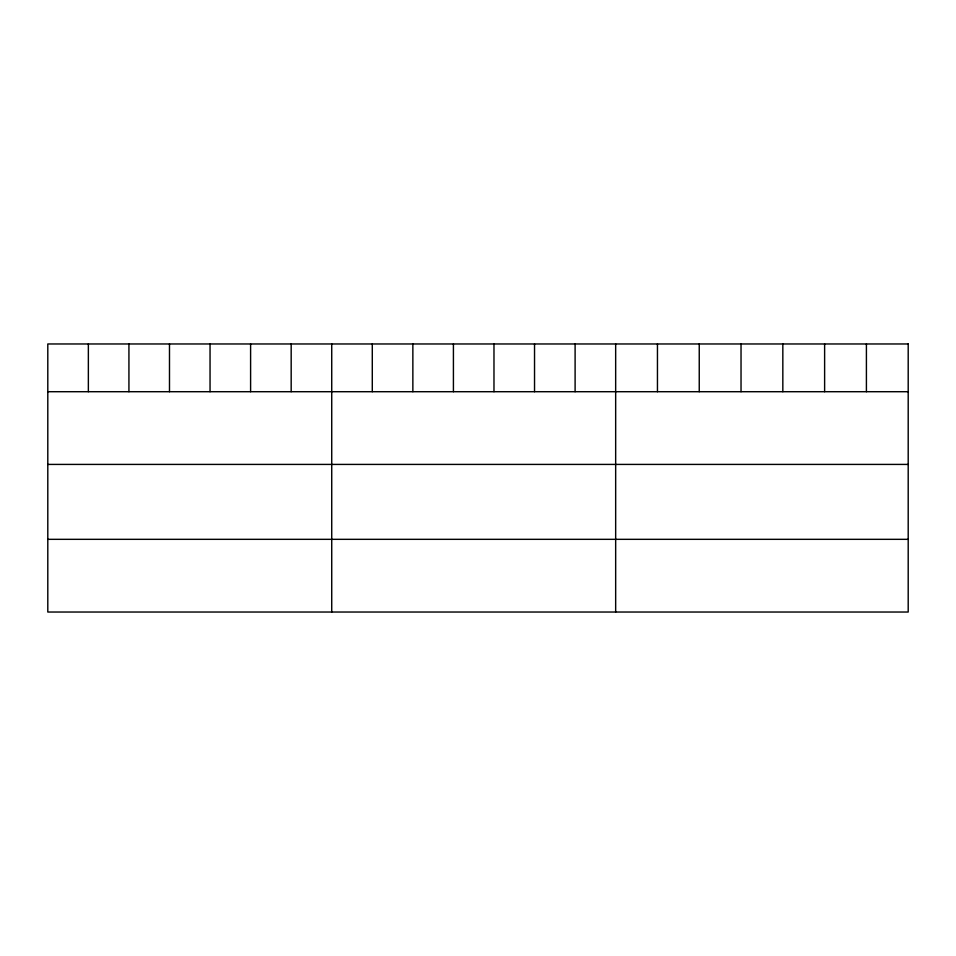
<?xml version="1.0" encoding="UTF-8"?>
<svg xmlns="http://www.w3.org/2000/svg" width="956" height="956" viewBox="0 0 956 956"><rect width="100%" height="100%" fill="white"/><g stroke="black" fill="none" stroke-linecap="round" stroke-linejoin="round"><path stroke-width="1.43" d="M47.8 391.709L908.2 391.709M47.8 464.413L908.2 464.413M47.8 539.327L908.2 539.327M866.411 343.969L866.411 391.709M824.622 343.969L824.622 391.709M782.833 343.969L782.833 391.709M741.031 343.969L741.031 391.709M699.242 343.969L699.242 391.709M657.453 343.969L657.453 391.709M615.664 343.969L615.664 612.031M575.106 343.969L575.106 391.709M534.535 343.969L534.535 391.709M493.977 343.969L493.977 391.709M453.419 343.969L453.419 391.709M412.861 343.969L412.861 391.709M372.29 343.969L372.29 391.709M331.732 343.969L331.732 612.031M291.174 343.969L291.174 391.709M250.603 343.969L250.603 391.709M210.045 343.969L210.045 391.709M169.487 343.969L169.487 391.709M128.929 343.969L128.929 391.709M88.358 343.969L88.358 391.709M908.2 343.969L47.8 343.969L47.8 612.031L908.2 612.031L908.2 343.969"/></g></svg>
